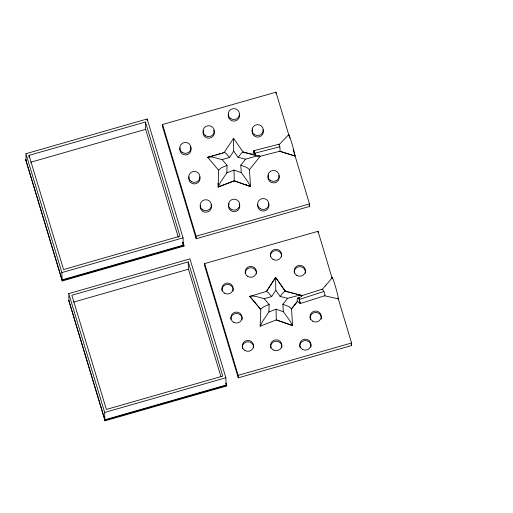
<?xml version="1.0" encoding="UTF-8"?>
<svg xmlns="http://www.w3.org/2000/svg" width="513" height="513" viewBox="0 0 513 513"><rect width="100%" height="100%" fill="white"/><g stroke="black" fill="none" stroke-linecap="round" stroke-linejoin="round"><path stroke-width="0.77" d="M233.55 138.407L233.723 151.143L229.567 157.478L222.155 159.588C217.653 158.671 211.612 155.894 207.643 157.324L214.915 155.272M266.337 291.717L275.622 277.353L275.789 290.249L271.64 296.585L264.227 298.694C259.655 297.687 253.986 295.219 249.716 296.309L260.719 309.384L249.709 296.347M300.252 303.523L298.797 297.405M207.637 157.26L218.653 170.29M253.659 152.361L252.774 154.65L243.303 152.278L233.562 138.337L224.296 152.329M249.716 296.45L266.369 291.429M218.205 184.302L218.211 183.936M218.115 187.091L218.698 169.944L221.436 167.764L227.067 165.366L226.829 172.862L220.507 182.243L218.115 187.078L234.223 180.884L250.517 186.552L234.223 180.82L218.115 186.969M218.211 183.917L218.237 183.333M260.187 326.185L262.579 321.35L268.902 311.968L269.139 304.472L264.227 298.694M294.949 155.952L279.88 151.245A3.553 0.609 82.8 0 1 279.675 151.264L259.738 156.388L260.065 156.388A3.213 0.821 -75.8 0 1 259.642 156.08L254.525 156.638L245.541 159.197L238.064 157.337L233.723 151.143M300.195 303.363L299.393 300.246M278.931 144.249L253.82 150.681L253.736 152.169M255.339 154.496C255.064 151.579 254.044 156.946 252.71 154.4M266.33 291.634L275.635 277.443L285.375 291.384L286.427 291.66M238.064 157.337L241.431 153.195L243.226 151.983M275.789 290.249L280.136 296.443L283.503 292.295L285.292 291.089M250.511 186.431L247.689 181.448L241.283 172.618L240.809 165.135L245.541 159.197M260.065 156.388L249.459 169.675L250.517 186.552M292.583 325.575L276.295 319.888L292.59 325.659L289.986 320.888L283.356 311.724L282.881 304.241L287.613 298.303L299.438 295.219L301.977 295.257L301.452 296.411M292.59 325.659L291.531 308.8L297.412 301.42C296.835 300.368 296.956 295.712 299.387 299.303M302.131 295.494L301.548 296.232A1.545 0.398 -44.6 0 0 301.593 295.847L300.637 296.142M291.531 308.884L297.457 301.452L300.137 303.395M322.664 289.024L325.024 286.222M325.184 286.03L325.511 285.645M325.672 285.459L325.999 285.074M326.159 284.882L327.922 282.81M328.237 282.445L331.09 279.104M331.411 278.732L332.046 277.988L318.034 231.299L204.642 263.592L204.732 266.119L238.256 377.837L351.649 345.544L351.559 343.017L338.311 298.88A11.254 0.66 74.1 0 1 338.041 298.803M254.942 153.182L253.89 150.86L253.89 151.341M279.405 144.345L288.582 134.772A11.299 0.654 74 0 1 291.653 142.582A11.299 0.654 74 0 1 294.943 155.798L294.949 155.817M226.829 172.862L234.011 170.098L241.283 172.618M268.902 311.968L276.084 309.204L283.356 311.724M269.139 304.472L263.509 306.864L260.771 309.05L260.187 326.197L276.295 319.926L276.084 309.204M301.221 295.866L322.068 289.223M323.838 291.499L299.156 299.502M300.188 303.568L324.575 295.783A3.61 0.795 67.6 0 0 324.8 295.719M224.38 152.258L226.239 153.586L229.567 157.478M266.452 291.358L268.312 292.692L271.64 296.585M25.926 153.708L147.135 118.984L183.077 237.846L183.282 245.15L62.073 279.874L61.868 272.57L25.926 153.708L26.131 161.011M29.036 155.356L145.435 122.011L179.967 236.198L63.567 269.543L29.036 155.356L29.1 157.542M30.774 162.217L145.641 129.314L145.435 122.011M61.868 272.57L183.077 237.846M183.911 245.49L183.93 246.093L62.227 280.957L62.208 280.354L183.911 245.49L182.987 242.431M68.736 293.603L189.945 258.879L225.887 377.741L226.092 385.045L104.883 419.769L104.678 412.458L68.736 293.603L68.941 300.907M188.245 261.899L71.846 295.244L106.377 409.438L222.777 376.093L188.245 261.899L188.451 269.21L220.898 376.504M73.583 302.112L188.451 269.21M104.678 412.458L225.887 377.741M226.708 385.34L226.727 385.943L105.024 420.807L105.005 420.205L226.708 385.34L226.015 383.038M293.179 149.584L309.486 203.917L309.576 206.438L196.184 238.731L162.659 127.012L162.57 124.486L275.962 92.193L289.736 138.106M207.643 157.324L224.258 152.528M215.954 154.977L218.031 154.387M219.07 154.092L220.109 153.797M222.187 153.201L223.226 152.906M196.184 238.731L196.094 236.204L309.486 203.917M238.256 377.837L238.167 375.311L351.559 343.017M279.816 146.808L254.666 153.246L253.864 150.7M259.187 155.99L259.245 155.997A3.777 0.507 6.4 0 1 259.578 156.055L259.533 156.029M338.311 298.88L324.575 295.783M243.245 152.008L252.595 154.394M285.311 291.102L302.138 295.559M287.472 291.923L288.518 292.179M289.569 292.442L290.614 292.705M291.66 292.961L292.711 293.224M293.757 293.487L294.802 293.75M295.854 294.007L296.899 294.27M298.996 294.789L300.041 295.052M280.136 296.443L287.613 298.303M240.809 165.135L246.894 167.527L249.459 169.7M282.881 304.241L288.966 306.633L291.531 308.8M279.675 151.277L294.943 156.023L294.263 153.785M246.599 185.116L246.214 184.802L246.618 185.026M222.155 159.588L227.067 165.366M275.641 277.52L285.369 291.275M299.207 299.65L299.425 300.317M226.028 383.641L226.727 385.943M182.769 242.264L183.93 246.093M182.82 243.617L183.282 245.15M145.641 129.314L178.319 237.378M105.005 420.205L68.838 300.599L105.024 420.807M62.208 280.354L25.65 159.466L62.227 280.957M351.187 344.018L351.649 345.544M309.115 204.911L309.576 206.438M204.642 263.592L238.167 375.311M162.57 124.486L196.094 236.204M255.371 154.599L255.57 155.311M318.034 231.299L318.079 232.562M275.962 92.193L276.007 93.456M234.223 180.884L234.011 170.098M147.135 118.984L147.173 120.446M246.612 185.122A1.238 0.609 82.4 0 1 246.214 184.802M255.795 155.381A1.962 0.673 12.6 0 1 254.281 155.522M255.775 155.272A10.683 0.628 10.4 0 1 259.071 155.952M278.848 144.442A3.508 0.545 83.6 0 1 279.829 146.789M278.719 144.948A3.61 0.558 84 0 1 278.803 144.474M279.816 147.058A3.61 0.564 82.9 0 1 279.918 151.149M218.205 184.327A2.174 2.11 -2.1 0 1 218.211 183.237M278.86 175.414A5.643 5.483 -2.1 0 1 273.288 182.897A5.643 5.483 -2.1 0 1 268.607 174.888M239.411 204.174A5.643 5.483 -2.1 0 1 233.845 211.657A5.643 5.483 -2.1 0 1 229.157 203.642M211.099 204.732A5.643 5.483 -2.1 0 1 206.316 212.202A5.643 5.483 -2.1 0 1 200.314 205.636M262.983 129.635A5.643 5.483 -2.1 0 1 257.411 137.118A5.643 5.483 -2.1 0 1 252.729 129.109M268.549 203.546A5.643 5.483 -2.1 0 1 263.765 211.016A5.643 5.483 -2.1 0 1 257.763 204.443M190.477 146.904A5.643 5.483 -2.1 0 1 185.969 154.888A5.643 5.483 -2.1 0 1 180.057 147.84M199.839 176.959A5.643 5.483 -2.1 0 1 194.337 183.923A5.643 5.483 -2.1 0 1 189.002 176.857M239.327 114.142A5.643 5.483 -2.1 0 1 233.825 121.106A5.643 5.483 -2.1 0 1 228.49 114.04M213.735 130.193A5.643 5.483 -2.1 0 1 208.964 138.196A5.643 5.483 -2.1 0 1 203.494 130.655M332.084 278.277A11.254 0.66 74.1 0 1 332.046 278.008M245.208 273.628A5.643 5.483 -2.1 0 1 250.96 267.735A5.643 5.483 -2.1 0 1 256.449 273.833M222.02 290.871A5.643 5.483 -2.1 0 1 227.676 284.439A5.643 5.483 -2.1 0 1 233.107 291.031M230.895 319.349A5.643 5.483 -2.1 0 1 236.647 313.456A5.643 5.483 -2.1 0 1 242.13 319.561M270.383 256.532A5.643 5.483 -2.1 0 1 276.135 250.639A5.643 5.483 -2.1 0 1 281.624 256.737M294.282 273.089A5.643 5.483 -2.1 0 1 299.945 266.664A5.643 5.483 -2.1 0 1 305.376 273.249M310.288 319.4A5.643 5.483 -2.1 0 1 315.54 312.443A5.643 5.483 -2.1 0 1 321.253 319.028M299.977 347.532A5.643 5.483 -2.1 0 1 305.229 340.568A5.643 5.483 -2.1 0 1 310.942 347.154M270.838 348.16A5.643 5.483 -2.1 0 1 276.09 341.203A5.643 5.483 -2.1 0 1 281.804 347.788M242.527 348.718A5.643 5.483 -2.1 0 1 247.523 341.773A5.643 5.483 -2.1 0 1 253.569 347.859M332.11 278.187A11.299 0.654 74 0 1 335.951 288.28A11.299 0.654 74 0 1 337.798 298.091M321.914 289.595A3.553 0.808 69.1 0 1 321.94 289.46M323.838 291.487A3.508 0.776 67.9 0 1 324.857 295.668M321.965 289.345A3.61 0.776 68.6 0 1 323.735 291.384M297.643 298.149A1.879 0.898 -44.3 0 1 298.675 297.643M298.662 298.451A9.394 2.693 -45.7 0 1 300.195 297.284M270.614 180.576A5.643 5.483 -2.1 0 0 279.187 175.997A5.643 5.483 -2.1 0 0 270.838 171.085A5.643 5.483 -2.1 0 0 270.614 180.576M231.164 209.33A5.643 5.483 -2.1 0 0 239.744 204.751A5.643 5.483 -2.1 0 0 231.389 199.839A5.643 5.483 -2.1 0 0 231.164 209.33M202.853 209.888A5.643 5.483 -2.1 0 0 211.427 205.315A5.643 5.483 -2.1 0 0 203.077 200.397A5.643 5.483 -2.1 0 0 202.853 209.888M254.737 134.797A5.643 5.483 -2.1 0 0 263.31 130.219A5.643 5.483 -2.1 0 0 254.955 125.307A5.643 5.483 -2.1 0 0 254.737 134.797M260.303 208.701A5.643 5.483 -2.1 0 0 268.876 204.123A5.643 5.483 -2.1 0 0 260.527 199.211A5.643 5.483 -2.1 0 0 260.303 208.701M182.468 152.573A5.643 5.483 -2.1 0 0 191.048 148.001A5.643 5.483 -2.1 0 0 182.692 143.082A5.643 5.483 -2.1 0 0 182.468 152.573M191.413 181.589A5.643 5.483 -2.1 0 0 199.987 177.011A5.643 5.483 -2.1 0 0 191.638 172.099A5.643 5.483 -2.1 0 0 191.413 181.589M230.901 118.772A5.643 5.483 -2.1 0 0 239.481 114.194A5.643 5.483 -2.1 0 0 231.126 109.282A5.643 5.483 -2.1 0 0 230.901 118.772M205.726 135.868A5.643 5.483 -2.1 0 0 214.306 131.29A5.643 5.483 -2.1 0 0 205.95 126.378A5.643 5.483 -2.1 0 0 205.726 135.868M247.856 276.513A5.643 5.483 -2.1 0 0 256.429 271.935A5.643 5.483 -2.1 0 0 248.074 267.023A5.643 5.483 -2.1 0 0 247.856 276.513M224.598 293.224A5.643 5.483 -2.1 0 0 233.171 288.646A5.643 5.483 -2.1 0 0 224.816 283.734A5.643 5.483 -2.1 0 0 224.598 293.224M233.543 322.241A5.643 5.483 -2.1 0 0 242.117 317.662A5.643 5.483 -2.1 0 0 233.761 312.75A5.643 5.483 -2.1 0 0 233.543 322.241M273.031 259.418A5.643 5.483 -2.1 0 0 281.605 254.839A5.643 5.483 -2.1 0 0 273.249 249.927A5.643 5.483 -2.1 0 0 273.031 259.418M296.867 275.443A5.643 5.483 -2.1 0 0 305.44 270.864A5.643 5.483 -2.1 0 0 297.085 265.952A5.643 5.483 -2.1 0 0 296.867 275.443M312.744 321.221A5.643 5.483 -2.1 0 0 321.318 316.643A5.643 5.483 -2.1 0 0 312.962 311.731A5.643 5.483 -2.1 0 0 312.744 321.221M302.433 349.347A5.643 5.483 -2.1 0 0 311.006 344.768A5.643 5.483 -2.1 0 0 302.651 339.856A5.643 5.483 -2.1 0 0 302.433 349.347M273.294 349.981A5.643 5.483 -2.1 0 0 281.868 345.403A5.643 5.483 -2.1 0 0 273.512 340.491A5.643 5.483 -2.1 0 0 273.294 349.981M244.983 350.539A5.643 5.483 -2.1 0 0 253.557 345.961A5.643 5.483 -2.1 0 0 245.201 341.049A5.643 5.483 -2.1 0 0 244.983 350.539"/></g></svg>
